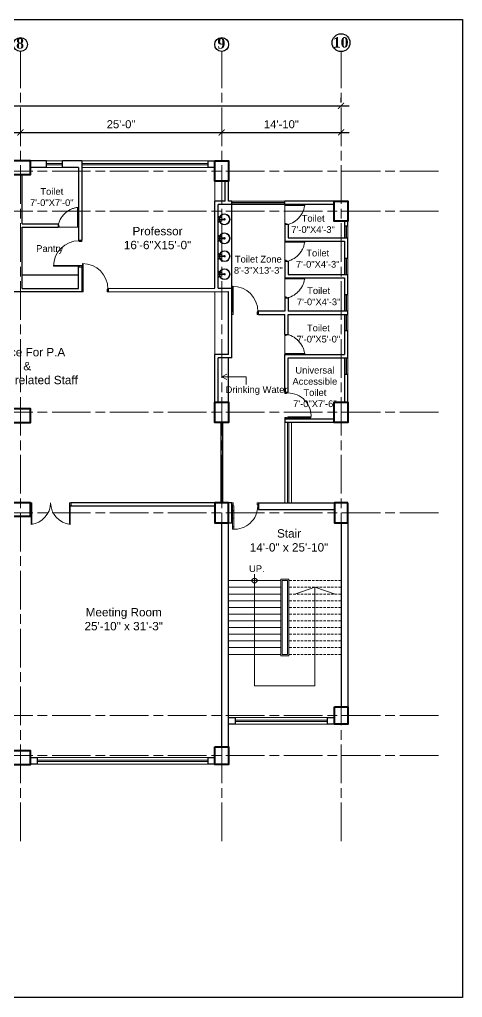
# Model space of a CAD drawing. Header units: inches. Extents: x -12 to 20935469, y -1604 to 24729220.
# Drawn here: x 20889502 to 20890162, y 24716552 to 24718011 of the extents above; entities that cross this region are included whole.
import ezdxf

# ---------------------------------------------------------------- set-up
doc = ezdxf.new("R2010")
doc.units = ezdxf.units.IN
doc.header["$LTSCALE"] = 0.03
doc.header["$MEASUREMENT"] = 0
doc.header["$PDMODE"] = 32
doc.header["$PDSIZE"] = 15
doc.linetypes.add('ACAD_ISO08W100', pattern=[36, 24, -3, 6, -3])
doc.linetypes.add('DASHED2', pattern=[0.375, 0.25, -0.125])
for name, color, linetype, lineweight in [('column', 1, 'Continuous', 40), ('Dim Line', 252, 'Continuous', 13), ('Door', 7, 'Continuous', 18), ('Gas', 21, 'Continuous', 5), ('Glass Line', 252, 'Continuous', 9), ('Grid Line', 252, 'Continuous', 18), ('Hatch', 253, 'Continuous', 15), ('Main Wall', 7, 'Continuous', 30), ('RAIL', 23, 'Continuous', 13), ('STAIR', 46, 'Continuous', 15), ('TOILET FIXTURE', 142, 'Continuous', 5), ('wind.', 150, 'Continuous', 20)]:
    doc.layers.add(name, color=color, linetype=linetype, lineweight=lineweight)
doc.layers.add('FUR', color=251, linetype='Continuous')
doc.layers.add('TEXT', color=7, linetype='Continuous')
doc.styles.add('2', font='swisscl.ttf')
doc.styles.add('RomanS', font='arial.ttf', dxfattribs={"height": 12})
doc.styles.get("Standard").update_dxf_attribs({"font": 'timesbd.ttf'})
doc.dimstyles.new('Aec_Arch_I', dxfattribs={"dimscale": 96, "dimtxt": 12, "dimasz": 0.09375, "dimexe": 0.125, "dimexo": 0.125, "dimgap": 0.0625, "dimtad": 1, "dimdec": 0, "dimzin": 3, "dimdsep": 46, "dimlunit": 4, "dimtxsty": 'RomanS', "dimblk1": 'ARCHTICK', "dimblk2": 'ARCHTICK', "dimsah": 1, "dimcen": 0.09375, "dimdle": 0.125, "dimadec": 0, "dimazin": 0, "dimtfac": 0.75, "dimtdec": 0, "dimtmove": 2, "dimatfit": 3, "dimldrblk": 'ARCHTICK', "dimfxl": 1, "dimfrac": 1, "dimtolj": 1, "dimtzin": 0, "dimarcsym": 0})

# ---------------------------------------------------------------- blocks, each defined once
blk = doc.blocks.new('_ArchTick')
at = {"color": 0, "linetype": 'ByBlock', "lineweight": 35, "const_width": 0.15}
blk.add_lwpolyline([(-0.5, -0.5), (0.5, 0.5)], dxfattribs=at)
blk = doc.blocks.new('*D23')
at = {"layer": 'Defpoints', "color": 0, "transparency": 16777216}
for p in [(20832166.8, 24724578.2), (20832473.8, 24724578.2), (20832473.8, 24724578.2)]:
    blk.add_point(p, dxfattribs=at)
at = {"layer": 'Dim Line', "color": 0, "lineweight": -2, "transparency": 16777216}
for p, q in [((20832154.8, 24724578.2), (20832485.8, 24724578.2)), ((20832166.8, 24724566.2), (20832166.8, 24724566.2)), ((20832473.8, 24724566.2), (20832473.8, 24724566.2))]:
    blk.add_line(p, q, dxfattribs=at)
at = {"layer": 'Dim Line', "color": 0, "lineweight": -2, "transparency": 16777216, "xscale": 9, "yscale": 9, "zscale": 9, "rotation": 180}
blk.add_blockref('_ArchTick', (20832166.8, 24724578.2), dxfattribs=at)
at = {"layer": 'Dim Line', "color": 0, "lineweight": -2, "transparency": 16777216, "xscale": 9, "yscale": 9, "zscale": 9}
blk.add_blockref('_ArchTick', (20832473.8, 24724578.2), dxfattribs=at)
at = {"layer": 'Dim Line', "color": 0, "transparency": 16777216, "insert": (20832320.3, 24724590.3), "char_height": 12, "attachment_point": 5, "style": 'RomanS'}
blk.add_mtext('\\A1;25\'-7"', dxfattribs=at)
blk = doc.blocks.new('*D10')
at = {"layer": 'Defpoints', "color": 0, "transparency": 16777216}
for p in [(20832473.8, 24724578.2), (20832773.8, 24724578.2), (20832773.8, 24724578.2)]:
    blk.add_point(p, dxfattribs=at)
at = {"layer": 'Dim Line', "color": 0, "lineweight": -2, "transparency": 16777216}
blk.add_line((20832461.8, 24724578.2), (20832785.8, 24724578.2), dxfattribs=at)
at = {"layer": 'Dim Line', "color": 0, "lineweight": -2, "transparency": 16777216, "xscale": 9, "yscale": 9, "zscale": 9, "rotation": 180}
blk.add_blockref('_ArchTick', (20832473.8, 24724578.2), dxfattribs=at)
at = {"layer": 'Dim Line', "color": 0, "lineweight": -2, "transparency": 16777216, "xscale": 9, "yscale": 9, "zscale": 9}
blk.add_blockref('_ArchTick', (20832773.8, 24724578.2), dxfattribs=at)
at = {"layer": 'Dim Line', "color": 0, "transparency": 16777216, "insert": (20832623.8, 24724590.3), "char_height": 12, "attachment_point": 5, "style": 'RomanS'}
blk.add_mtext('\\A1;25\'-0"', dxfattribs=at)
blk = doc.blocks.new('*D11')
at = {"layer": 'Defpoints', "color": 0, "transparency": 16777216}
for p in [(20832773.8, 24724578.2), (20832951.8, 24724578.2), (20832951.8, 24724578.2)]:
    blk.add_point(p, dxfattribs=at)
at = {"layer": 'Dim Line', "color": 0, "lineweight": -2, "transparency": 16777216}
for p, q in [((20832761.8, 24724578.2), (20832963.8, 24724578.2)), ((20832951.8, 24724566.2), (20832951.8, 24724566.2))]:
    blk.add_line(p, q, dxfattribs=at)
at = {"layer": 'Dim Line', "color": 0, "lineweight": -2, "transparency": 16777216, "xscale": 9, "yscale": 9, "zscale": 9, "rotation": 180}
blk.add_blockref('_ArchTick', (20832773.8, 24724578.2), dxfattribs=at)
at = {"layer": 'Dim Line', "color": 0, "lineweight": -2, "transparency": 16777216, "xscale": 9, "yscale": 9, "zscale": 9}
blk.add_blockref('_ArchTick', (20832951.8, 24724578.2), dxfattribs=at)
at = {"layer": 'Dim Line', "color": 0, "transparency": 16777216, "insert": (20832862.8, 24724590.3), "char_height": 12, "attachment_point": 5, "style": 'RomanS'}
blk.add_mtext('\\A1;14\'-10"', dxfattribs=at)
blk = doc.blocks.new('*D13')
at = {"layer": 'Defpoints', "color": 0, "transparency": 16777216}
for p in [(20830948.3, 24724610.7), (20832951.8, 24724617.8), (20832951.8, 24724610.7)]:
    blk.add_point(p, dxfattribs=at)
at = {"layer": 'Dim Line', "color": 0, "lineweight": -2, "transparency": 16777216}
for p, q in [((20830948.3, 24724622.7), (20830948.3, 24724629.8)), ((20832951.8, 24724622.7), (20832951.8, 24724629.8)), ((20830936.3, 24724617.8), (20832963.8, 24724617.8))]:
    blk.add_line(p, q, dxfattribs=at)
at = {"layer": 'Dim Line', "color": 0, "lineweight": -2, "transparency": 16777216, "xscale": 9, "yscale": 9, "zscale": 9, "rotation": 180}
blk.add_blockref('_ArchTick', (20830948.3, 24724617.8), dxfattribs=at)
at = {"layer": 'Dim Line', "color": 0, "lineweight": -2, "transparency": 16777216, "xscale": 9, "yscale": 9, "zscale": 9}
blk.add_blockref('_ArchTick', (20832951.8, 24724617.8), dxfattribs=at)
at = {"layer": 'Dim Line', "color": 0, "transparency": 16777216, "insert": (20831950, 24724629.9), "char_height": 12, "attachment_point": 5, "style": 'RomanS'}
blk.add_mtext('\\A1;166\'-11"', dxfattribs=at)
blk = doc.blocks.new('Door_45')
at = {"layer": 'Door'}
for p, q in [((1.5, 5), (1.5, 44)), ((1.5, 40), (2.2, 40)), ((2.2, 40), (2.2, 39.5)), ((2.2, 39.5), (2.7, 39.5)), ((2.7, 39.5), (2.7, 40)), ((2.7, 40), (3.5, 40)), ((3.5, 44), (3.5, 5)), ((1.5, 25.8), (2.2, 25.8)), ((2.2, 25.8), (2.2, 25.3)), ((2.2, 25.3), (2.7, 25.3)), ((2.7, 25.8), (3.5, 25.8)), ((2.7, 25.3), (2.7, 25.8)), ((0, 0), (0, 5)), ((0, 5), (1.5, 5)), ((1.5, 12.6), (2.2, 12.6)), ((3.5, 5), (1.5, 5)), ((1.5, 5), (1.5, 3)), ((1.5, 3), (2.5, 3)), ((2.2, 12.6), (2.2, 13.1)), ((2.2, 13.1), (2.7, 13.1)), ((2.5, 3), (2.5, 0)), ((2.7, 13.1), (2.7, 12.6)), ((2.7, 12.6), (3.5, 12.6)), ((42.5, 3), (42.5, 0)), ((43.5, 3), (42.5, 3)), ((45, 5), (43.5, 5)), ((43.5, 5), (43.5, 3)), ((45, 0), (45, 5)), ((2.5, 0), (0, 0)), ((42.5, 0), (45, 0))]:
    blk.add_line(p, q, dxfattribs=at)
blk.add_arc((4.7, 5.3), 38.8, 359.6233, 94.6685, dxfattribs=at)
blk = doc.blocks.new('sssss-flat-876')
at = {"layer": 'Door', "linetype": 'Continuous', "ltscale": 3}
blk.add_line((3666.5, 84027.2), (3666.5, 84055.7), dxfattribs=at)
at = {"layer": 'Door', "linetype": 'Continuous', "ltscale": 3, "extrusion": (-7.21527e-09, -3.35624e-18, 1), "elevation": 0}
for points in [[(3666.5, 84057.2), (3666.5, 84055.7), (3668.4, 84055.7), (3668.4, 84056.5), (3670.2, 84056.5), (3670.2, 84057.2)], [(3668.4, 84055.7), (3696.2, 84055.7), (3696.2, 84056.5), (3668.4, 84056.5)]]:
    blk.add_lwpolyline(points, close=True, dxfattribs=at)
at = {"layer": 'Door', "linetype": 'Continuous', "ltscale": 3, "flags": 128}
blk.add_lwpolyline([(3670.2, 84027.2, 0.04096), (3675.5, 84028.9, 0.082496), (3684.9, 84034.8, 0.052187), (3689.7, 84040, 0.043988), (3692.9, 84045, 0.036571), (3694.8, 84049.6, 0.034751), (3695.9, 84054.2, 0.011435), (3696.2, 84055.7)], format="xyb", dxfattribs=at)
at = {"layer": 'Door', "linetype": 'Continuous', "ltscale": 3}
blk.add_lwpolyline([(3666.5, 84027.2), (3666.5, 84028.7), (3668.4, 84028.7), (3668.4, 84027.9), (3670.2, 84027.9), (3670.2, 84027.2)], close=True, dxfattribs=at)
blk = doc.blocks.new('$D40')
at = {"layer": 'Door'}
for p, q in [((1, 4), (1, 42)), ((2, 0), (2, 42)), ((1, 5), (0, 5)), ((2, 0), (0, 0)), ((2, 4), (1, 4)), ((39, 4), (38, 4)), ((38, 4), (38, 0)), ((40, 0), (38, 0)), ((40, 5), (39, 5)), ((39, 5), (39, 4))]:
    blk.add_line(p, q, dxfattribs=at)
blk.add_arc((1, 4), 38, 0, 90, dxfattribs=at)
blk = doc.blocks.new('A$C36295410')
at = {"layer": 'Door'}
for p, q in [((1, 4), (1, 32)), ((2, 0), (2, 32)), ((58, 0), (58, 32)), ((59, 4), (59, 32)), ((1, 5), (0, 5)), ((2, 4), (1, 4)), ((58, 4), (59, 4)), ((59, 5), (60, 5)), ((2, 0), (0, 0)), ((58, 0), (60, 0))]:
    blk.add_line(p, q, dxfattribs=at)
for centre, start, end in [((-2.5, -0.3), 0.5906, 83.7783), ((62.5, -0.3), 96.2217, 179.4094)]:
    blk.add_arc(centre, 32.5, start, end, dxfattribs=at)
blk = doc.blocks.new('7-flat-72')
at = {"layer": 'Glass Line', "color": 8, "ltscale": 20}
for p, q in [((-64478.7, 376960.5), (-64480.3, 376960.5)), ((-64480.3, 376959.5), (-64480.3, 376960.5)), ((-64480.3, 376959.5), (-64480.3, 376960.5)), ((-64478.7, 376959.5), (-64480.3, 376959.5)), ((-64480.3, 376959.1), (-64480.3, 376959.4)), ((-64478.7, 376959.4), (-64480.3, 376959.4)), ((-64478.7, 376959.1), (-64480.3, 376959.1)), ((-64480.2, 376959.4), (-64480.2, 376959.5)), ((-64480.1, 376959.5), (-64480.1, 376960.5)), ((-64479.9, 376959.5), (-64479.9, 376960.5)), ((-64479.5, 376959.5), (-64479.5, 376960.5)), ((-64479.1, 376959.5), (-64479.1, 376960.5)), ((-64478.9, 376959.5), (-64478.9, 376960.5)), ((-64478.9, 376959.4), (-64478.9, 376959.5)), ((-64478.8, 376959.5), (-64478.8, 376960.5)), ((-64478.7, 376959.5), (-64478.7, 376960.5)), ((-64478.7, 376959.1), (-64478.7, 376959.4)), ((-64475.1, 376959.4), (-64476.9, 376959.4)), ((-64476.9, 376959.1), (-64476.9, 376959.4)), ((-64475.1, 376959.1), (-64476.9, 376959.1)), ((-64476.6, 376959.4), (-64476.6, 376966.6)), ((-64475.5, 376966.6), (-64476.6, 376966.6)), ((-64475.5, 376959.4), (-64475.5, 376966.6)), ((-64475.1, 376959.1), (-64475.1, 376959.4)), ((-64473.3, 376960.5), (-64471.7, 376960.5)), ((-64473.3, 376959.5), (-64473.3, 376960.5)), ((-64473.3, 376959.5), (-64473.3, 376960.5)), ((-64473.3, 376959.5), (-64471.7, 376959.5)), ((-64473.3, 376959.1), (-64473.3, 376959.4)), ((-64473.3, 376959.4), (-64471.7, 376959.4)), ((-64473.3, 376959.1), (-64471.7, 376959.1)), ((-64473.1, 376959.5), (-64473.1, 376960.5)), ((-64473.1, 376959.4), (-64473.1, 376959.5)), ((-64472.9, 376959.5), (-64472.9, 376960.5)), ((-64472.5, 376959.5), (-64472.5, 376960.5)), ((-64472.1, 376959.5), (-64472.1, 376960.5)), ((-64471.9, 376959.5), (-64471.9, 376960.5)), ((-64471.9, 376959.4), (-64471.9, 376959.5)), ((-64471.8, 376959.5), (-64471.8, 376960.5)), ((-64471.7, 376959.5), (-64471.7, 376960.5)), ((-64471.7, 376959.1), (-64471.7, 376959.4))]:
    blk.add_line(p, q, dxfattribs=at)
blk.add_circle((-64476, 376968.4, 0), 1.08, dxfattribs=at)
for radius, start, end in [(8.1, 273.8334, 266.1883), (7.55, 274.115, 265.9068)]:
    blk.add_arc((-64476, 376968.4, 0), radius, start, end, dxfattribs=at)
blk = doc.blocks.new('SFSFSFS-flat-72')
at = {"layer": 'TOILET FIXTURE', "ltscale": 0.2}
blk.add_lwpolyline([(-3918.5, -3608.1), (-3918.5, -3602.7), (-3923.9, -3602.7), (-3923.9, -3608.1)], close=True, dxfattribs=at)
at = {"layer": 'TOILET FIXTURE', "ltscale": 20}
blk.add_blockref('7-flat-72', (60554.8, -380567.2), dxfattribs=at)
blk = doc.blocks.new('fff')
at = {"layer": 'Grid Line', "color": 252, "linetype": 'ACAD_ISO08W100', "lineweight": 9, "ltscale": 80, "true_color": 0x939598}
for p, q in [((20832473.8, 24723521.1), (20832473.8, 24724698.8)), ((20832773.8, 24723521.1), (20832773.8, 24724698.8)), ((20832951.8, 24723521.1), (20832951.8, 24724698.8)), ((20833096.9, 24724520.6), (20830726.1, 24724520.6)), ((20833096.9, 24724460.6), (20830726.1, 24724460.6)), ((20833096.9, 24724160.7), (20830726.1, 24724160.7)), ((20833096.9, 24724010.7), (20830726.1, 24724010.7)), ((20833096.9, 24723708.7), (20830726.1, 24723708.7)), ((20833096.9, 24723648.8), (20830726.1, 24723648.8))]:
    blk.add_line(p, q, dxfattribs=at)
at = {"layer": 'Dim Line'}
for base, p1, p2, picture, middle in [((20832951.7523, 24724617.8128), (20830948.3088, 24724610.7482), (20832951.7523, 24724610.7482), '*D13', (20831950.0306, 24724629.9397)), ((20832473.8, 24724578.2), (20832166.8, 24724578.2), (20832473.8, 24724578.2), '*D23', (20832320.3, 24724590.3)), ((20832773.8, 24724578.2), (20832473.8, 24724578.2), (20832773.8, 24724578.2), '*D10', (20832623.8, 24724590.3)), ((20832951.8, 24724578.2), (20832773.8, 24724578.2), (20832951.8, 24724578.2), '*D11', (20832862.8, 24724590.3))]:
    dim = blk.add_linear_dim(base=base, p1=p1, p2=p2, dimstyle='Aec_Arch_I', dxfattribs=at)
    dim.commit()
    dim.dimension.update_dxf_attribs({"geometry": picture, "text_midpoint": middle})

msp = doc.modelspace()

# ---------------------------------------------------------------- linework, layer by layer
for p, q in [((20889818.6, 24717609.8), (20889818.6, 24717734.7)), ((20889991.5, 24717739.7), (20889991.5, 24717739.7)), ((20889506.1, 24717629.7), (20889590.1, 24717629.7)), ((20889813.6, 24717439.8), (20889813.6, 24717505.9)), ((20889902.6, 24717415), (20889897.6, 24717415))]:
    msp.add_line(p, q)
msp.add_circle((20889852.6, 24717173.8), 3.61)
at = {"layer": 'column', "lineweight": 40, "ltscale": 20}
for points in [[(20889488.6, 24717799.7), (20889488.6, 24717779.7), (20889518.6, 24717779.7), (20889518.6, 24717799.7)], [(20889793.6, 24717799.7), (20889813.6, 24717799.7), (20889813.6, 24717769.7), (20889793.6, 24717769.7)], [(20889971.5, 24717739.7), (20889991.5, 24717739.7), (20889991.5, 24717709.7), (20889971.5, 24717709.7)], [(20889793.6, 24717439.8), (20889813.6, 24717439.8), (20889813.6, 24717409.8), (20889793.6, 24717409.8)], [(20889971.5, 24717439.8), (20889991.5, 24717439.8), (20889991.5, 24717409.8), (20889971.5, 24717409.8)], [(20889488.6, 24717429.8), (20889488.6, 24717409.8), (20889518.6, 24717409.8), (20889518.6, 24717429.8)], [(20889488.6, 24717289.7), (20889488.6, 24717269.7), (20889518.6, 24717269.7), (20889518.6, 24717289.7)], [(20889813.6, 24717289.7), (20889793.6, 24717289.7), (20889793.6, 24717259.7), (20889813.6, 24717259.7)], [(20889991.6, 24717289.7), (20889971.6, 24717289.7), (20889971.6, 24717259.7), (20889991.6, 24717259.7)], [(20889971.6, 24716985.7), (20889991.6, 24716985.7), (20889991.6, 24716959.7), (20889971.6, 24716959.7)], [(20889793.6, 24716925.7), (20889813.6, 24716925.7), (20889813.6, 24716899.7), (20889793.6, 24716899.7)], [(20889488.6, 24716919.7), (20889488.6, 24716899.7), (20889518.6, 24716899.7), (20889518.6, 24716919.7)]]:
    msp.add_lwpolyline(points, close=True, dxfattribs=at)
at = {"layer": 'Defpoints'}
msp.add_lwpolyline([(20887723.6, 24718010.6), (20890162.4, 24718010.6), (20890162.4, 24716552.1), (20887723.6, 24716552.1)], close=True, dxfattribs=at)
at = {"layer": 'Gas', "color": 0, "lineweight": 5}
for points in [[(20889891.6, 24717175.8), (20889903.6, 24717175.8), (20889903.6, 24717061.8), (20889891.6, 24717061.8)], [(20889893.6, 24717173.8), (20889901.6, 24717173.8), (20889901.6, 24717063.8), (20889893.6, 24717063.8)]]:
    msp.add_lwpolyline(points, close=True, dxfattribs=at)
at = {"layer": 'Hatch'}
msp.add_line((20889793.6, 24717739.7), (20889793.6, 24717769.7), dxfattribs=at)
at = {"layer": 'Hatch', "lineweight": 5}
msp.add_line((20889793.6, 24717510.9), (20889793.6, 24717604.8), dxfattribs=at)
at = {"layer": 'Main Wall', "lineweight": 30}
for p, q in [((20889542.3, 24717799.7), (20889518.6, 24717799.7)), ((20889542.3, 24717789.7), (20889542.3, 24717799.7)), ((20889595.1, 24717799.7), (20889566.3, 24717799.7)), ((20889566.3, 24717789.7), (20889566.3, 24717799.7)), ((20889595.1, 24717799.7), (20889595.1, 24717681.7)), ((20889783.6, 24717799.7), (20889793.6, 24717799.7)), ((20889783.6, 24717789.7), (20889783.6, 24717799.7)), ((20889542.3, 24717789.7), (20889518.6, 24717789.7)), ((20889590.1, 24717789.7), (20889566.3, 24717789.7)), ((20889590.1, 24717789.7), (20889590.1, 24717681.7)), ((20889793.6, 24717789.7), (20889783.6, 24717789.7)), ((20889506.1, 24717705.7), (20889506.1, 24717779.7)), ((20889808.6, 24717739.7), (20889808.6, 24717769.7)), ((20889813.6, 24717739.7), (20889813.6, 24717769.7)), ((20889793.6, 24717609.8), (20889793.6, 24717739.7)), ((20889808.6, 24717739.7), (20889793.6, 24717739.7)), ((20889798.6, 24717609.8), (20889798.6, 24717734.7)), ((20889818.6, 24717734.7), (20889798.6, 24717734.7)), ((20889818.6, 24717739.7), (20889813.6, 24717739.7)), ((20889818.6, 24717734.7), (20889818.6, 24717739.7)), ((20889971.5, 24717739.7), (20889897.6, 24717739.7)), ((20889897.6, 24717734.7), (20889897.6, 24717739.7)), ((20889971.5, 24717734.7), (20889897.6, 24717734.7)), ((20889506.1, 24717705.7), (20889560.1, 24717705.7)), ((20889506.1, 24717700.7), (20889560.1, 24717700.7)), ((20889506.1, 24717609.7), (20889506.1, 24717700.7)), ((20889560.1, 24717705.7), (20889560.1, 24717700.7)), ((20889902.6, 24717704.7), (20889897.6, 24717704.7)), ((20889902.6, 24717704.7), (20889902.6, 24717685.1)), ((20889991.5, 24717703.1), (20889991.5, 24717709.7)), ((20889902.6, 24717685.1), (20889991.5, 24717685.1)), ((20889991.5, 24717654.5), (20889991.5, 24717685.1)), ((20889590.1, 24717681.7), (20889595.1, 24717681.7)), ((20889897.6, 24717680.1), (20889986.5, 24717680.1)), ((20889590.1, 24717609.7), (20889590.1, 24717641.7)), ((20889590.1, 24717641.7), (20889595.1, 24717641.7)), ((20889595.1, 24717641.7), (20889595.1, 24717604.7)), ((20889897.6, 24717650.1), (20889902.6, 24717650.1)), ((20889902.6, 24717650.1), (20889902.6, 24717630.5)), ((20889897.6, 24717625.5), (20889986.5, 24717625.5)), ((20889902.6, 24717630.5), (20889991.5, 24717630.5)), ((20889986.5, 24717625.5), (20889986.5, 24717599.9)), ((20889991.5, 24717599.9), (20889991.5, 24717630.5)), ((20889506.1, 24717609.7), (20889590.1, 24717609.7)), ((20889635.1, 24717609.7), (20889793.6, 24717609.8)), ((20889635.1, 24717604.7), (20889635.1, 24717609.7)), ((20889798.6, 24717609.8), (20889818.6, 24717609.8)), ((20889818.6, 24717575.9), (20889818.6, 24717609.8)), ((20889595.1, 24717604.7), (20889412.1, 24717604.7)), ((20889635.1, 24717604.7), (20889813.6, 24717604.8)), ((20889813.6, 24717510.9), (20889813.6, 24717604.8)), ((20889897.6, 24717595.5), (20889902.6, 24717595.5)), ((20889991.5, 24717599.9), (20889986.5, 24717599.9)), ((20889818.6, 24717505.9), (20889818.6, 24717575.9)), ((20889858.6, 24717570.9), (20889858.6, 24717575.9)), ((20889858.6, 24717570.9), (20889897.6, 24717570.9)), ((20889897.6, 24717540.9), (20889897.6, 24717570.9)), ((20889991.5, 24717575.9), (20889902.6, 24717575.9)), ((20889902.6, 24717570.9), (20889991.5, 24717570.9)), ((20889902.6, 24717540.9), (20889902.6, 24717570.9)), ((20889991.5, 24717570.9), (20889991.5, 24717575.9)), ((20889897.6, 24717540.9), (20889902.6, 24717540.9)), ((20889986.5, 24717546.9), (20889991.5, 24717546.9)), ((20889986.5, 24717546.9), (20889986.5, 24717510.9)), ((20889991.5, 24717505.9), (20889991.5, 24717546.9)), ((20889793.6, 24717439.8), (20889793.6, 24717510.9)), ((20889813.6, 24717510.9), (20889793.6, 24717510.9)), ((20889897.6, 24717455), (20889897.6, 24717510.9)), ((20889897.6, 24717510.9), (20889986.5, 24717510.9)), ((20889798.6, 24717439.8), (20889798.6, 24717505.9)), ((20889818.6, 24717505.9), (20889798.6, 24717505.9)), ((20889902.6, 24717455), (20889902.6, 24717505.9)), ((20889902.6, 24717505.9), (20889991.5, 24717505.9)), ((20889986.5, 24717481.9), (20889986.5, 24717439.8)), ((20889986.5, 24717481.9), (20889991.5, 24717481.9)), ((20889991.5, 24717439.8), (20889991.5, 24717481.9)), ((20889897.6, 24717455), (20889902.6, 24717455)), ((20889897.6, 24717415), (20889971.5, 24717415)), ((20889897.6, 24717415), (20889897.6, 24717410)), ((20889897.6, 24717410), (20889971.5, 24717410)), ((20889793.6, 24717289.7), (20889578.6, 24717289.7)), ((20889578.6, 24717289.7), (20889578.6, 24717284.7)), ((20889793.6, 24717289.7), (20889793.6, 24717284.7)), ((20889803.6, 24717289.7), (20889813.6, 24717289.7)), ((20889818.6, 24717289.7), (20889813.6, 24717289.7)), ((20889818.6, 24717259.7), (20889818.6, 24717289.7)), ((20889858.6, 24717289.7), (20889971.6, 24717289.7)), ((20889858.6, 24717289.7), (20889858.6, 24717279.7)), ((20889793.6, 24717284.7), (20889578.6, 24717284.7)), ((20889858.6, 24717279.7), (20889971.6, 24717279.7)), ((20889803.6, 24716925.7), (20889803.6, 24717259.7)), ((20889813.6, 24716925.7), (20889813.6, 24717259.7)), ((20889813.6, 24717259.7), (20889818.6, 24717259.7)), ((20889981.6, 24717259.7), (20889981.6, 24716985.7)), ((20889991.6, 24717259.7), (20889991.6, 24716985.7)), ((20889823.6, 24716969.8), (20889823.6, 24716959.8))]:
    msp.add_line(p, q, dxfattribs=at)
for points in [[(20889897.6, 24717704.7), (20889897.6, 24717680.1)], [(20889986.5, 24717709.7), (20889986.5, 24717703.1)], [(20889986.5, 24717703.1), (20889991.5, 24717703.1)], [(20889986.5, 24717680.1), (20889986.5, 24717654.5)], [(20889986.5, 24717654.5), (20889991.5, 24717654.5)], [(20889897.6, 24717650.1), (20889897.6, 24717625.5)], [(20889897.6, 24717595.5), (20889897.6, 24717575.9)], [(20889902.6, 24717595.5), (20889902.6, 24717575.9)], [(20889897.6, 24717575.9), (20889858.6, 24717575.9)], [(20889823.6, 24716959.8), (20889813.6, 24716959.8), (20889813.6, 24716969.8), (20889823.6, 24716969.8)], [(20889971.5, 24716959.8), (20889961.5, 24716959.8), (20889961.5, 24716969.8), (20889971.5, 24716969.8)], [(20889518.6, 24716909.8), (20889528.6, 24716909.8), (20889528.6, 24716899.8), (20889518.6, 24716899.8)], [(20889793.6, 24716899.8), (20889783.6, 24716899.8), (20889783.6, 24716909.8), (20889793.6, 24716909.8)]]:
    msp.add_lwpolyline(points, dxfattribs=at)
at = {"layer": 'RAIL', "lineweight": 9}
for p, q in [((20889852.6, 24717183.5), (20889852.6, 24717016.8)), ((20889912.6, 24717153.8), (20889942.6, 24717163.8)), ((20889942.6, 24717016.8), (20889942.6, 24717163.8)), ((20889942.6, 24717163.8), (20889972.6, 24717153.8)), ((20889813.6, 24717153.8), (20889891.6, 24717153.8)), ((20889852.6, 24717016.8), (20889942.6, 24717016.8))]:
    msp.add_line(p, q, dxfattribs=at)
at = {"layer": 'STAIR', "color": 253, "lineweight": 5}
for p, q in [((20889804, 24717477.5), (20889811.3, 24717481.6)), ((20889804, 24717477.5), (20889840.2, 24717477.5)), ((20889804, 24717477.5), (20889811.3, 24717473.5)), ((20889840.2, 24717477.5), (20889840.2, 24717466.3))]:
    msp.add_line(p, q, dxfattribs=at)
at = {"layer": 'STAIR', "color": 32, "lineweight": 5}
for p, q in [((20889891.6, 24717173.8), (20889813.6, 24717173.8)), ((20889891.6, 24717163.8), (20889813.6, 24717163.8)), ((20889873.6, 24717153.8), (20889813.6, 24717153.8)), ((20889891.6, 24717143.8), (20889813.6, 24717143.8)), ((20889891.6, 24717133.8), (20889813.6, 24717133.8)), ((20889891.6, 24717123.8), (20889813.6, 24717123.8)), ((20889891.6, 24717113.8), (20889813.6, 24717113.8)), ((20889891.6, 24717103.8), (20889813.6, 24717103.8)), ((20889891.6, 24717093.8), (20889813.6, 24717093.8)), ((20889891.6, 24717083.8), (20889813.6, 24717083.8)), ((20889891.6, 24717073.8), (20889813.6, 24717073.8)), ((20889891.6, 24717063.8), (20889813.6, 24717063.8))]:
    msp.add_line(p, q, dxfattribs=at)
at = {"layer": 'STAIR', "color": 32, "linetype": 'DASHED2', "lineweight": 5, "ltscale": 500}
for p, q in [((20889981.5, 24717173.8), (20889903.6, 24717173.8)), ((20889981.5, 24717163.8), (20889903.6, 24717163.8)), ((20889981.5, 24717153.8), (20889903.6, 24717153.8)), ((20889981.5, 24717143.8), (20889903.6, 24717143.8)), ((20889981.5, 24717133.8), (20889903.6, 24717133.8)), ((20889981.5, 24717123.8), (20889903.6, 24717123.8)), ((20889981.5, 24717113.8), (20889903.6, 24717113.8)), ((20889981.5, 24717103.8), (20889903.6, 24717103.8)), ((20889981.5, 24717093.8), (20889903.6, 24717093.8)), ((20889981.5, 24717083.8), (20889903.6, 24717083.8)), ((20889981.5, 24717073.8), (20889903.6, 24717073.8)), ((20889981.5, 24717063.8), (20889903.6, 24717063.8))]:
    msp.add_line(p, q, dxfattribs=at)
at = {"layer": 'TEXT'}
for centre, radius in [((20889981.5, 24717976.1), 13.3), ((20889503.6, 24717973.3), 10.4), ((20889803.6, 24717973.3), 10.4)]:
    msp.add_circle(centre, radius, dxfattribs=at)
at = {"layer": 'wind.', "lineweight": 5}
for p, q in [((20889542.3, 24717799.7), (20889566.3, 24717799.7)), ((20889595.1, 24717799.7), (20889783.6, 24717799.7)), ((20889542.3, 24717795.7), (20889566.3, 24717795.7)), ((20889542.3, 24717793.7), (20889566.3, 24717793.7)), ((20889542.3, 24717789.7), (20889566.3, 24717789.7)), ((20889595.1, 24717795.7), (20889783.6, 24717795.8)), ((20889595.1, 24717793.7), (20889783.6, 24717793.8)), ((20889595.1, 24717789.7), (20889783.6, 24717789.7)), ((20889897.6, 24717739.7), (20889818.6, 24717739.7)), ((20889897.6, 24717737.7), (20889818.6, 24717737.7)), ((20889897.6, 24717736.7), (20889818.6, 24717736.7)), ((20889897.6, 24717734.7), (20889818.6, 24717734.7)), ((20889986.5, 24717685.1), (20889986.5, 24717703.1)), ((20889988.5, 24717685.1), (20889988.5, 24717703.1)), ((20889989.5, 24717685.1), (20889989.5, 24717703.1)), ((20889991.5, 24717685.1), (20889991.5, 24717703.1)), ((20889986.5, 24717630.5), (20889986.5, 24717654.5)), ((20889988.5, 24717630.5), (20889988.5, 24717654.5)), ((20889989.5, 24717630.5), (20889989.5, 24717654.5)), ((20889991.5, 24717630.5), (20889991.5, 24717654.5)), ((20889986.5, 24717575.9), (20889986.5, 24717599.9)), ((20889988.5, 24717575.9), (20889988.5, 24717599.9)), ((20889989.5, 24717575.9), (20889989.5, 24717599.9)), ((20889991.5, 24717575.9), (20889991.5, 24717599.9)), ((20889986.5, 24717546.9), (20889986.5, 24717570.9)), ((20889988.5, 24717546.9), (20889988.5, 24717570.9)), ((20889989.5, 24717546.9), (20889989.5, 24717570.9)), ((20889991.5, 24717546.9), (20889991.5, 24717570.9)), ((20889986.5, 24717481.9), (20889986.5, 24717505.9)), ((20889988.5, 24717481.9), (20889988.5, 24717505.9)), ((20889989.5, 24717481.9), (20889989.5, 24717505.9)), ((20889991.5, 24717481.9), (20889991.5, 24717505.9)), ((20889897.6, 24717289.7), (20889897.6, 24717409.8)), ((20889901.6, 24717289.7), (20889901.6, 24717409.8)), ((20889903.6, 24717289.7), (20889903.6, 24717409.8)), ((20889907.6, 24717289.7), (20889907.6, 24717409.8)), ((20889961.5, 24716969.8), (20889823.6, 24716969.8)), ((20889961.5, 24716965.8), (20889823.6, 24716965.8)), ((20889961.5, 24716963.8), (20889823.6, 24716963.8)), ((20889961.5, 24716959.8), (20889823.6, 24716959.8)), ((20889528.6, 24716909.8), (20889783.6, 24716909.8)), ((20889528.6, 24716905.8), (20889783.6, 24716905.8)), ((20889528.6, 24716905.8), (20889783.6, 24716905.8)), ((20889528.6, 24716903.8), (20889783.6, 24716903.8)), ((20889528.6, 24716903.8), (20889783.6, 24716903.8)), ((20889528.6, 24716899.8), (20889783.6, 24716899.8))]:
    msp.add_line(p, q, dxfattribs=at)
at = {"layer": 'wind.'}
for p, q in [((20889802.4, 24717289.7), (20889802.4, 24717409.8)), ((20889805.4, 24717289.7), (20889805.4, 24717409.8))]:
    msp.add_line(p, q, dxfattribs=at)
for points in [[(20889805, 24717409.4), (20889805, 24717347.6), (20889804.1, 24717347.6), (20889804.1, 24717409.4)], [(20889803.8, 24717290.2), (20889803.8, 24717352), (20889802.8, 24717352), (20889802.8, 24717290.2)]]:
    msp.add_lwpolyline(points, close=True, dxfattribs=at)

# ---------------------------------------------------------------- block references
msp.add_blockref('fff', (57029.8, -6735.9))
at = {"layer": 'Door', "ltscale": 20}
for p in [(20886231.1, 24633677.5), (20886231.1, 24633622.9), (20886231.1, 24633568.3)]:
    msp.add_blockref('sssss-flat-876', p, dxfattribs=at)
at = {"layer": 'Door'}
msp.add_blockref('$D40', (20889818.6, 24717570.9), dxfattribs=at)
at = {"layer": 'Door', "ltscale": 20, "xscale": -1, "rotation": 180}
msp.add_blockref('sssss-flat-876', (20886231.1, 24801568.1), dxfattribs=at)
at = {"layer": 'Door', "color": 250, "ltscale": 20, "xscale": -0.8888888888759539, "yscale": 0.8888888888759539, "zscale": 0.8888888888759539}
for p, rotation in [((20889897.6, 24717415), 270), ((20889818.6, 24717289.6), 180)]:
    msp.add_blockref('Door_45', p, dxfattribs=dict(at, rotation=rotation))
at = {"layer": 'FUR', "xscale": -1, "rotation": 180}
msp.add_blockref('A$C36295410', (20889518.6, 24717289.7), dxfattribs=at)
at = {"layer": 'Main Wall', "xscale": -1, "rotation": 270}
msp.add_blockref('sssss-flat-876', (20805532.9, 24714034.2), dxfattribs=at)
at = {"layer": 'Main Wall', "rotation": 90.00000000000001}
msp.add_blockref('$D40', (20889595.1, 24717641.7), dxfattribs=at)
at = {"layer": 'Main Wall'}
msp.add_blockref('$D40', (20889595.1, 24717604.7), dxfattribs=at)
at = {"layer": 'TOILET FIXTURE', "ltscale": 20, "xscale": -1, "rotation": 270}
for p in [(20893406.7, 24721633.8), (20893406.7, 24721605.5), (20893406.7, 24721578.8), (20893406.7, 24721552)]:
    msp.add_blockref('SFSFSFS-flat-72', p, dxfattribs=at)

# ---------------------------------------------------------------- texts
at = {"layer": 'TEXT', "char_height": 15.44, "width": 227.458, "attachment_point": 8, "rotation": 0}
for s, insert in [('\\A1;8', (20889503.1, 24717967)), ('\\A1;9', (20889803.1, 24717967)), ('\\A1;10', (20889981, 24717968.6))]:
    msp.add_mtext(s, dxfattribs=dict(at, insert=insert))
at = {"layer": 'TEXT', "color": 30, "lineweight": 5, "ltscale": 20, "attachment_point": 2, "style": '2'}
for s, width, gutter_width, insert, char_height in [('{\\fArial|b0|i0|c0|p34;\\C0;Toilet \\P7\'-0"X7\'-0"}', 104.76, 0.5, (20889550.4, 24717759.2), 10), ('{\\fArial|b0|i0|c0|p34;\\C0;Toilet \\P7\'-0"X4\'-3"}', 104.76, 0.5, (20889939.9, 24717719.1), 10), ('\\pxqc;{\\fArial|b0|i0|c0|p34;\\C0; \\PProfessor\\P\\pq*;16\'-6"X15\'-0"}', 95.614, 0.5, (20889708, 24717722.1), 12.476), ('\\pxqc;{\\fArial|b0|i0|c0|p34;\\C0; \\PPantry}', 63.513, 0.5, (20889547.3, 24717690.8), 10), ('{\\fArial|b0|i0|c0|p34;\\C0;Toilet Zone\\P8\'-3"X13\'-3"}', 104.76, 0.5, (20889858.2, 24717658.2), 10), ('{\\fArial|b0|i0|c0|p34;\\C0;Toilet \\P7\'-0"X4\'-3"}', 104.76, 0.5, (20889946.8, 24717667.3), 10), ('{\\fArial|b0|i0|c0|p34;\\C0;Toilet \\P7\'-0"X4\'-3"}', 104.76, 0.5, (20889948.1, 24717611.2), 10), ('{\\fArial|b0|i0|c0|p34;\\C0;Toilet \\P7\'-0"X5\'-0"}', 104.76, 0.5, (20889947.8, 24717555.6), 10), ('\\pxqc;{\\fArial|b0|i0|c0|p34;\\C0; \\PSpace For P.A \\P& \\POthers related Staff}', 151.365, 0.5, (20889513.7, 24717541.6), 12.476), ('{\\fArial|b0|i0|c0|p34;\\C0;Universal Accessible Toilet\\P7\'-0"X7\'-6"}', 88.036, 0.35, (20889942.5, 24717492.6), 10), ('\\pxsm1;{\\fArial|b0|i0|c0|p34;\\C0;Drinking Water }', 88.563, 0.282, (20889855.6, 24717463.7), 10), ('\\pxsm1;{\\fArial|b0|i0|c0|p34;\\C0;Stair\\P14\'-0" x 25\'-10"  }', 148.588, 0.282, (20889904, 24717250.4), 12.476), ('{\\fArial|b0|i0|c0|p34;\\C0;UP.}', 104.76, 0.5, (20889856, 24717196.6), 10), ('\\pxqc;{\\fArial|b0|i0|c0|p34;\\C0;Meeting Room\\P25\'-10" x 31\'-3" }', 149.27, 0.5, (20889657.6, 24717132.9), 12.476)]:
    msp.add_mtext_dynamic_manual_height_columns(s, width=width, gutter_width=gutter_width, heights=[0], dxfattribs=dict(at, insert=insert, char_height=char_height))

doc.saveas('drawing.dxf')
